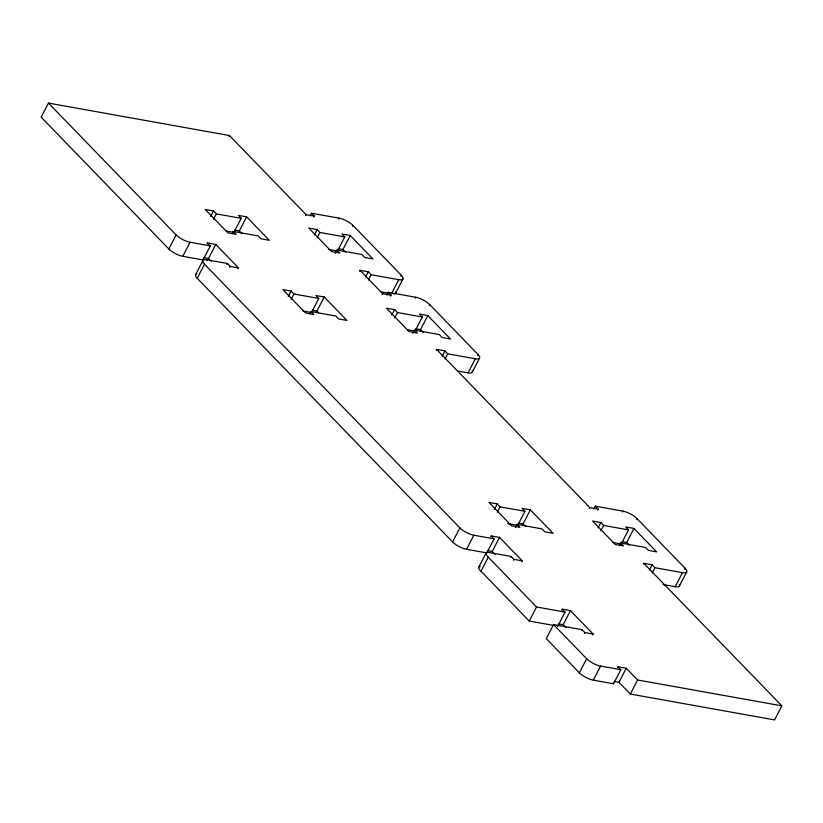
<?xml version="1.0" encoding="UTF-8"?>
<svg xmlns="http://www.w3.org/2000/svg" width="823" height="823" viewBox="0 0 823 823"><rect width="100%" height="100%" fill="white"/><g stroke="black" fill="none" stroke-linecap="round" stroke-linejoin="round"><path stroke-width="1.23" d="M480.21 566.461A8.734 2.819 27.4 0 0 478.996 566.852L478.708 568.199L479.963 570.174L529.24 621.046L554.023 625.49M521.782 561.728L522.235 560.844L513.953 559.362L511.114 556.43L488.656 552.428A8.734 2.819 27.4 0 0 486.29 552.789L486.002 554.136L487.247 556.122L536.524 606.983L565.031 612.096L557.737 626.159M313.923 217.025L314.376 216.151L306.094 214.659L229.483 135.558L48.444 103.081L41.15 117.144L168.838 248.978A11.152 3.59 27.4 0 0 182.799 256.323L203.055 259.955L210.338 245.892L207.499 242.96L207.046 243.845M168.838 248.978L176.122 234.915L48.444 103.081M229.031 136.443L229.483 135.558M182.799 256.323L190.082 242.26L210.338 245.892M210.698 216.356L213.496 210.945L205.215 209.464L227.92 232.899L236.201 234.38L233.362 231.448L232.24 233.619M213.538 219.288L216.336 213.877L213.496 210.945M195.627 274.563L202.911 260.5M490.796 536.802L491.249 535.927L494.088 538.849L486.805 552.912L466.548 549.28A11.152 3.59 27.4 0 1 452.588 541.935L197.211 278.277L204.505 264.214A11.152 3.59 27.4 0 1 207.108 259.842L227.364 263.473L230.203 266.405L238.485 267.887L238.032 268.761M206.655 260.716L207.108 259.842M211.11 261.22L208.497 258.515L215.78 244.452L207.499 242.96M233.362 231.448L258.216 235.913L261.045 238.835L269.337 240.326L246.633 216.891L238.351 215.4L241.19 218.332L233.897 232.395L226.448 231.057M241.962 233.66L239.339 230.954L246.633 216.891M226.911 264.348L227.364 263.473M229.751 267.28L230.203 266.405M305.642 215.544L306.094 214.659M310.178 215.852L311.547 213.219L339.148 218.167A11.152 3.59 27.4 0 1 353.108 225.512L401.346 275.314L400.894 276.199M314.283 234.946L317.092 229.545L308.81 228.053L331.504 251.488L339.786 252.98L336.946 250.048L335.27 253.299M317.122 237.878L319.931 232.467L317.092 229.545M288.287 296.465L291.095 291.054L282.814 289.573L305.508 313.007L313.789 314.489L310.95 311.557L309.829 313.728M291.126 299.397L293.934 293.986L291.095 291.054M338.695 219.052L339.148 218.167M336.946 250.048L361.801 254.502L364.64 257.434L372.922 258.926L350.217 235.481L341.936 233.999L344.775 236.931L337.481 250.994L328.789 249.431M352.656 226.397L353.108 225.512M345.547 252.25L342.934 249.544L350.217 235.481M311.485 312.503L318.779 298.44L315.939 295.508L324.221 297L346.925 320.435L338.644 318.954L335.805 316.022L310.95 311.557M318.686 312.863L316.937 311.063L324.221 297M359.558 271.199L360.011 270.325L368.293 271.806L371.132 274.738L398.744 279.686A11.152 3.59 27.4 0 0 401.346 275.314M365.556 277.084L368.293 271.806M368.395 280.015L371.132 274.738M382.253 294.634L382.705 293.76L360.011 270.325M386.789 294.953L388.158 292.319L415.769 297.268A11.152 3.59 27.4 0 1 429.719 304.613L477.957 354.415L477.505 355.299M391.45 293.749L398.744 279.686M390.534 296.126L390.997 295.241L388.158 292.319M395.647 293.091L402.931 279.028M391.841 315.024L394.649 309.613L386.368 308.131L409.062 331.566L417.343 333.058L414.514 330.126L412.827 333.366M394.68 317.956L397.488 312.545L394.649 309.613M415.306 298.152L415.769 297.268M415.605 329.982L422.333 317.009L419.493 314.077L427.775 315.559L450.479 338.994L442.198 337.512L439.359 334.58L414.514 330.126M429.267 305.498L429.719 304.613M423.115 332.327L420.491 329.622L427.775 315.559M436.169 350.3L436.622 349.425L444.904 350.907L447.743 353.839L475.355 358.787A11.152 3.59 27.4 0 0 477.957 354.415M442.167 356.184L444.904 350.907M445.006 359.106L447.743 353.839M457.711 370.998L468.061 372.85L475.355 358.787M472.258 372.191L479.552 358.128M452.588 541.935L459.872 527.872L204.505 264.214M466.548 549.28L473.832 535.217L494.088 538.849M494.448 509.314L497.246 503.902L488.965 502.421L511.669 525.856L519.951 527.337L517.111 524.416L515.435 527.656M497.287 512.245L500.086 506.834L497.246 503.902M478.647 567.417L485.94 553.354M481.002 571.244L488.286 557.181M495.086 554.404L492.247 551.472L499.53 537.409L491.249 535.927M518.212 524.272L524.94 511.289L522.101 508.357L530.382 509.849L553.087 533.283L544.795 531.802L541.966 528.87L517.111 524.416M525.712 526.617L523.089 523.912L530.382 509.849M510.661 557.305L511.114 556.43M513.501 560.237L513.953 559.362M529.24 621.046L536.524 606.983M589.391 508.501L589.844 507.616L436.622 349.425M593.928 508.809L595.296 506.176L622.898 511.124A11.152 3.59 27.4 0 1 636.858 518.469L685.096 568.271L684.643 569.156M597.673 509.982L598.126 509.108L595.296 506.176M598.033 527.913L600.841 522.502L592.56 521.01L615.254 544.456L623.536 545.937L620.696 543.005L619.575 545.176M600.872 530.835L603.681 525.434L600.841 522.502M592.714 634.965L593.167 634.08L584.886 632.599L582.056 629.667L553.55 624.554L546.266 638.617L579.361 672.803A11.152 3.59 27.4 0 0 593.321 680.148L613.536 683.769L620.83 669.706L617.991 666.774L617.538 667.659M561.728 610.038L562.191 609.164L570.473 610.645L593.167 634.08M566.018 627.64L563.179 624.708L570.473 610.645M622.445 512.009L622.898 511.124M620.696 543.005L645.551 547.47L648.39 550.392L656.672 551.883L633.967 528.448L625.686 526.957L628.525 529.889L621.231 543.952L612.538 542.388M636.405 519.354L636.858 518.469M629.297 545.207L626.684 542.511L633.967 528.448M581.594 630.552L582.056 629.667M584.433 633.473L584.886 632.599M579.361 672.803L586.655 658.739L553.55 624.554M643.308 564.156L643.761 563.282L652.042 564.763L654.882 567.695L682.493 572.654A11.152 3.59 27.4 0 0 685.096 568.271M649.306 570.041L652.042 564.763M593.321 680.148L600.615 666.085L620.83 669.706M652.145 572.973L654.882 567.695M643.761 563.282L781.85 705.856L774.556 719.919L630.336 694.046L618.989 682.329L626.272 668.266L617.991 666.774M663.122 584.546L675.199 586.717L682.493 572.654M679.397 586.048L686.68 571.985M630.336 694.046L637.63 679.983L626.272 668.266M216.336 213.877L241.19 218.332M319.931 232.467L344.775 236.931M234.606 230.101L239.339 230.954M338.202 248.7L342.934 249.544M203.837 257.681L208.497 258.515M381.1 291.898L388.003 293.132M382.705 293.76L390.997 295.241M293.934 293.986L318.779 298.44M397.488 312.545L422.333 317.009M312.205 310.209L316.937 311.063M415.759 328.778L420.491 329.622M302.792 310.94L310.25 312.277M407.591 329.735L413.804 330.846M589.844 507.616L598.126 509.108M500.086 506.834L524.94 511.289M603.681 525.434L628.525 529.889M518.356 523.058L523.089 523.912M621.951 541.657L626.684 542.511M507.709 523.572L517.646 525.352M487.586 550.638L492.247 551.472M558.519 623.875L563.179 624.708M637.63 679.983L781.85 705.856M614.328 681.495L618.989 682.329M311.547 213.219L314.376 216.151M215.78 244.452L238.485 267.887M499.53 537.409L522.235 560.844M562.191 609.164L565.031 612.096M202.345 259.224L203.055 259.955M486.095 552.182L486.805 552.912M557.027 625.418L557.562 625.974M612.837 683.039L613.536 683.769M600.615 666.085A11.152 3.59 27.4 0 1 586.655 658.739M473.832 535.217A11.152 3.59 27.4 0 1 459.872 527.872M679.314 584.392A11.152 3.59 27.4 0 1 675.199 586.717M197.211 278.277A11.152 3.59 27.4 0 1 196.82 273.833M472.176 370.535A11.152 3.59 27.4 0 1 468.061 372.85M190.082 242.26A11.152 3.59 27.4 0 1 176.122 234.915M395.74 291.908A11.152 3.59 27.4 0 1 393.507 293.934"/></g></svg>
